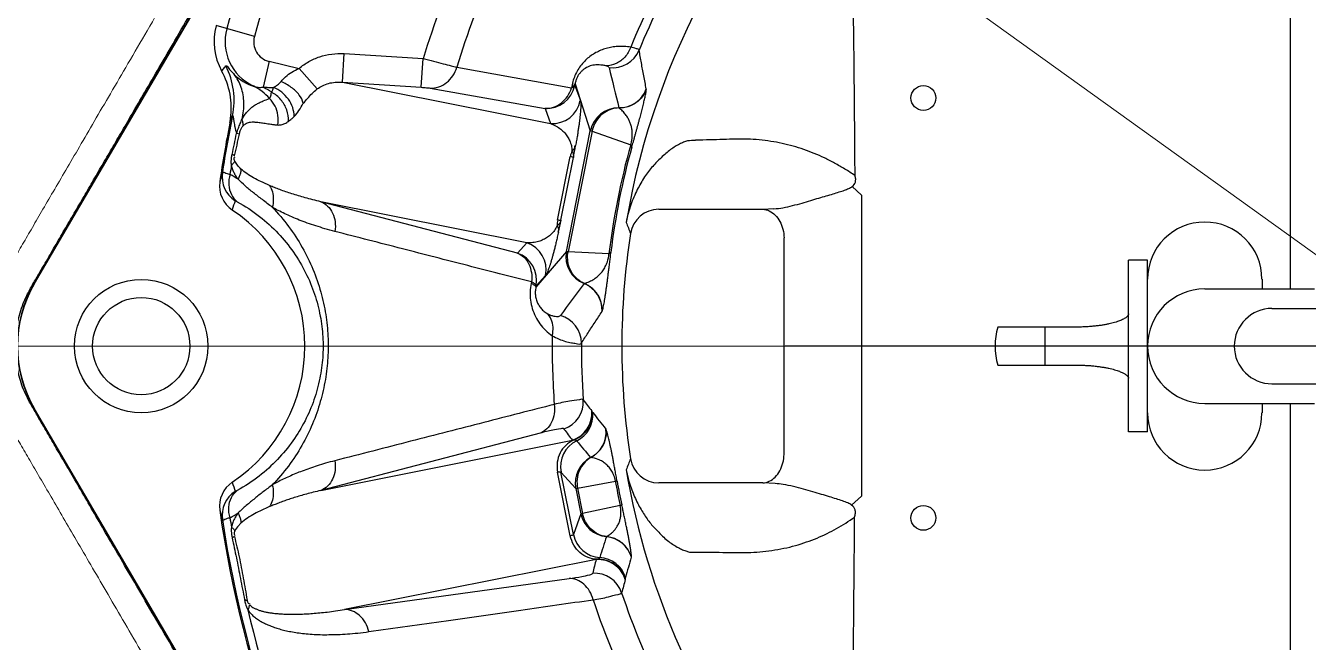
# Model space of a CAD drawing. Header units: millimetres. Extents: x 100 to 940, y 100 to 694.
# Drawn here: x 365.691 to 366.888, y 537.182 to 537.757 of the extents above; entities that cross this region are included whole.
import ezdxf

# ---------------------------------------------------------------- set-up
doc = ezdxf.new("R2010")
doc.units = ezdxf.units.MM
doc.linetypes.add('CENTER', pattern=[2, 1.25, -0.25, 0.25, -0.25])
doc.layers.add('CL', color=1, linetype='CENTER', lineweight=9)
doc.layers.add('OUTLINE', color=6, linetype='Continuous', lineweight=9)

msp = doc.modelspace()

# ---------------------------------------------------------------- linework, layer by layer
at = {"color": 2, "lineweight": 20}
msp.add_line((351.3464, 548.723), (367.0138, 537.4584), dxfattribs=at)
at = {"color": 9, "linetype": 'Continuous'}
for p, q in [((366.8717, 537.5119), (366.8717, 538.0373)), ((365.6985, 537.517), (365.9102, 537.8782)), ((365.6987, 537.5169), (365.9094, 537.8763)), ((365.9042, 537.7475), (365.8686, 537.7575)), ((365.9179, 537.7242), (365.9123, 537.7001)), ((365.9179, 537.7242), (365.946, 537.7176)), ((365.9864, 537.7048), (365.9881, 537.7314)), ((365.9881, 537.7314), (366.0618, 537.7267)), ((366.06, 537.7), (366.0618, 537.7267)), ((365.9628, 537.6984), (365.946, 537.7176)), ((366.0931, 537.7187), (366.2002, 537.6994)), ((365.9864, 537.7048), (366.1806, 537.6661)), ((365.9864, 537.7048), (366.06, 537.7)), ((366.0682, 537.6992), (366.1755, 537.6803)), ((366.2004, 537.7008), (366.2002, 537.6994)), ((366.2036, 537.7032), (366.2034, 537.7017)), ((366.2034, 537.7017), (366.2085, 537.6875)), ((366.2036, 537.7032), (366.2178, 537.6594)), ((366.1755, 537.6803), (366.1806, 537.6661)), ((366.2445, 537.6807), (366.2445, 537.6809)), ((365.8812, 537.6667), (365.8838, 537.6735)), ((365.8901, 537.6561), (365.8875, 537.6569)), ((366.1955, 537.5468), (366.2178, 537.6594)), ((366.2194, 537.6591), (366.197, 537.5465)), ((366.2178, 537.6594), (366.2194, 537.6591)), ((366.2194, 537.6591), (366.2555, 537.6464)), ((366.1873, 537.5761), (366.1991, 537.6355)), ((366.1904, 537.5761), (366.202, 537.6343)), ((366.4624, 537.6073), (366.4709, 537.5994)), ((366.1585, 537.5549), (365.9662, 537.5931)), ((366.1497, 537.5452), (365.9662, 537.5931)), ((366.4709, 537.5994), (366.4709, 537.3185)), ((366.2817, 537.5861), (366.379, 537.5861)), ((366.379, 537.5861), (366.3891, 537.5867)), ((366.1585, 537.5549), (366.1497, 537.5452)), ((366.3987, 537.3574), (366.3987, 537.5594)), ((366.1955, 537.5468), (366.167, 537.5134)), ((366.197, 537.5465), (366.1955, 537.5468)), ((366.2352, 537.5445), (366.197, 537.5465)), ((366.7381, 537.5386), (366.7203, 537.5386)), ((366.7203, 537.3783), (366.7203, 537.5386)), ((366.7381, 537.3783), (366.7381, 537.5386)), ((366.176, 537.5244), (366.1672, 537.5148)), ((366.845, 537.5208), (366.845, 537.5119)), ((366.845, 537.5202), (366.845, 537.5119)), ((366.1629, 537.5183), (366.1626, 537.517)), ((366.1672, 537.5148), (366.167, 537.5134)), ((366.2119, 537.5168), (366.2119, 537.5169)), ((366.7915, 537.5119), (366.894, 537.5119)), ((366.8543, 537.4936), (366.8989, 537.4936)), ((366.674, 537.4762), (366.5982, 537.4762)), ((366.6426, 537.4406), (366.6426, 537.4762)), ((366.934, 537.4584), (366.3997, 537.4584)), ((366.5982, 537.4406), (366.674, 537.4406)), ((366.8543, 537.4232), (366.8989, 537.4232)), ((365.9888, 536.9044), (365.6985, 537.3998)), ((365.9891, 536.9046), (365.6987, 537.3999)), ((366.7915, 537.405), (366.894, 537.405)), ((366.845, 537.405), (366.845, 537.3961)), ((366.8717, 536.8795), (366.8717, 537.405)), ((366.2193, 537.3977), (366.2192, 537.398)), ((366.2196, 537.3973), (366.2193, 537.3977)), ((366.171, 537.3772), (365.9662, 537.3237)), ((366.7381, 537.3783), (366.7203, 537.3783)), ((365.9662, 537.3237), (366.2012, 537.3705)), ((366.2022, 537.3705), (366.2012, 537.3705)), ((366.2182, 537.3544), (366.2181, 537.3544)), ((366.1991, 537.2814), (366.1873, 537.3407)), ((366.1904, 537.3408), (366.2043, 537.3256)), ((366.202, 537.2826), (366.1904, 537.3408)), ((366.2059, 537.3259), (366.2412, 537.3325)), ((366.379, 537.3308), (366.2817, 537.3308)), ((366.3903, 537.3301), (366.379, 537.3308)), ((366.2043, 537.3256), (366.2059, 537.3259)), ((366.2043, 537.3256), (366.209, 537.3019)), ((366.2059, 537.3259), (366.2106, 537.3022)), ((366.4618, 537.31), (366.4709, 537.3185)), ((366.2457, 537.3096), (366.2106, 537.3022)), ((366.209, 537.3019), (366.202, 537.2826)), ((366.2106, 537.3022), (366.209, 537.3019)), ((366.2328, 537.2805), (366.2329, 537.2806)), ((366.2233, 537.2592), (365.9883, 537.2125)), ((366.2233, 537.2592), (366.2243, 537.2596)), ((365.9883, 537.2125), (366.1979, 537.2415)), ((366.2504, 537.2407), (366.2505, 537.241)), ((366.2505, 537.241), (366.2506, 537.2416)), ((366.2506, 537.2416), (366.2506, 537.2419))]:
    msp.add_line(p, q, dxfattribs=at)
for points in [[(366.2701, 537.6982), (366.2701, 537.6982), (366.2701, 537.6983), (366.2701, 537.6983), (366.2701, 537.6984), (366.2701, 537.6984), (366.2701, 537.6984)], [(366.2566, 537.6442), (366.2566, 537.6444), (366.2566, 537.6446), (366.2565, 537.6448), (366.2564, 537.6451), (366.2563, 537.6453), (366.2561, 537.6456), (366.2559, 537.6458), (366.2557, 537.6461), (366.2555, 537.6464)], [(365.8855, 537.6361), (365.8853, 537.6362), (365.8851, 537.6364), (365.8849, 537.6365), (365.8846, 537.6366), (365.8844, 537.6367), (365.8842, 537.6368), (365.8839, 537.637), (365.8836, 537.6371), (365.8833, 537.6372)], [(365.8862, 537.5941), (365.8863, 537.5941), (365.8864, 537.5941), (365.8865, 537.5941), (365.8867, 537.594), (365.8869, 537.5939), (365.8872, 537.5938), (365.8875, 537.5936), (365.8878, 537.5935), (365.8882, 537.5932)], [(366.2371, 537.5461), (366.237, 537.5459), (366.2369, 537.5457), (366.2367, 537.5455), (366.2366, 537.5453), (366.2364, 537.5451), (366.2361, 537.545), (366.2358, 537.5448), (366.2355, 537.5446), (366.2352, 537.5445)], [(366.2288, 537.4907), (366.2288, 537.4908), (366.2289, 537.4908), (366.2289, 537.4908), (366.2289, 537.4909), (366.2289, 537.4909), (366.2289, 537.491)], [(366.2202, 537.3964), (366.2201, 537.3965), (366.22, 537.3966), (366.2199, 537.3968), (366.2198, 537.3969), (366.2196, 537.3973)], [(366.2324, 537.3808), (366.2324, 537.3809), (366.2324, 537.3809), (366.2324, 537.3809), (366.2324, 537.381), (366.2324, 537.381), (366.2323, 537.381)], [(366.2428, 537.3324), (366.2428, 537.3324), (366.2427, 537.3325), (366.2426, 537.3325), (366.2424, 537.3325), (366.2422, 537.3325), (366.242, 537.3325), (366.2418, 537.3325), (366.2415, 537.3325), (366.2412, 537.3325)], [(365.8882, 537.3236), (365.8878, 537.3234), (365.8875, 537.3232), (365.8872, 537.3231), (365.8869, 537.3229), (365.8867, 537.3228), (365.8865, 537.3228), (365.8864, 537.3227), (365.8863, 537.3227), (365.8862, 537.3228)], [(366.2472, 537.3103), (366.2472, 537.3103), (366.2471, 537.3102), (366.247, 537.3101), (366.2469, 537.3101), (366.2467, 537.31), (366.2465, 537.3099), (366.2463, 537.3098), (366.246, 537.3097), (366.2457, 537.3096)], [(365.8833, 537.2796), (365.8836, 537.2798), (365.8839, 537.2799), (365.8842, 537.28), (365.8844, 537.2801), (365.8846, 537.2803), (365.8849, 537.2804), (365.8851, 537.2805), (365.8853, 537.2806), (365.8855, 537.2807)], [(366.2561, 537.2614), (366.2561, 537.2614), (366.2561, 537.2615), (366.2561, 537.2615), (366.2561, 537.2615), (366.2562, 537.2616), (366.2562, 537.2616)], [(366.2506, 537.2419), (366.2507, 537.2421), (366.2507, 537.2423), (366.2507, 537.2424), (366.2508, 537.2425)], [(365.8949, 537.2215), (365.8952, 537.2215), (365.8955, 537.2215), (365.8958, 537.2215), (365.8961, 537.2215), (365.8963, 537.2214), (365.8966, 537.2214), (365.8968, 537.2214), (365.8971, 537.2214), (365.8973, 537.2213)]]:
    msp.add_lwpolyline(points, dxfattribs=at)
for centre in [(366.5288, 537.69), (366.5288, 537.2981)]:
    msp.add_circle(centre, 0.0116, dxfattribs=at)
at = {"color": 7, "linetype": 'Continuous'}
for radius in [0.0623, 0.0454]:
    msp.add_circle((365.7985, 537.4584), radius, dxfattribs=at)
at = {"color": 9, "linetype": 'Continuous'}
for centre, radius, start, end in [((366.934, 537.4584), 0.6924, 94.0885, 170.4017), ((366.934, 537.4584), 1.0964, 150.2229, 164.3215), ((366.934, 537.4584), 1.0697, 150.2229, 164.3215), ((366.934, 537.4584), 0.9126, 149.8718, 162.9072), ((366.934, 537.4584), 0.8803, 149.8877, 162.8027), ((366.934, 537.4584), 0.7336, 150.2052, 157.6479), ((366.934, 537.4584), 0.7253, 150.2205, 157.6153), ((365.9222, 537.7424), 0.0557, 164.3215, 209.1696), ((365.9222, 537.7424), 0.0454, 164.3215, 245.2645), ((365.9222, 537.7424), 0.0187, 164.3215, 256.75), ((366.2387, 537.7449), 0.0267, 262.6289, 337.5015), ((365.8113, 537.6805), 0.0713, 352.1719, 29.1634), ((365.8141, 537.6878), 0.0711, 348.4522, 26.8496), ((365.9166, 537.7434), 0.0444, 225.0934, 252.3783), ((369.1358, 538.4162), 2.9833, 193.5271, 194.2691), ((365.8839, 537.6435), 0.0633, 54.8881, 63.3769), ((366.1771, 537.707), 0.0267, 266.3814, 348.6321), ((366.245, 537.7076), 0.0267, 268.964, 340.0087), ((366.1823, 537.6928), 0.0267, 266.3814, 348.6321), ((366.2441, 537.6541), 0.0267, 88.9885, 168.6209), ((366.934, 537.4584), 1.0732, 168.8123, 171.7986), ((366.934, 537.4584), 1.0721, 168.4257, 171.3035), ((365.8113, 537.6805), 0.0713, 348.8143, 352.1835), ((364.3869, 537.9607), 1.531, 347.8029, 348.5544), ((365.2846, 537.7837), 0.6188, 346.2027, 348.1021), ((366.3193, 537.54), 0.1105, 91.6644, 95.624), ((366.2272, 537.6299), 0.0286, 157.7972, 168.7558), ((362.1729, 538.3733), 4.0963, 349.6057, 349.7665), ((366.9011, 537.465), 0.6706, 164.3085, 173.1915), ((366.8766, 537.4698), 0.6441, 164.2949, 173.2051), ((366.934, 537.4584), 1.0648, 170.8707, 171.3402), ((366.8105, 537.356), 0.9729, 164.2212, 164.7711), ((365.9007, 537.6165), 0.0267, 171.3446, 237.1783), ((365.7911, 537.4625), 0.1804, 57.1791, 59.9725), ((365.8983, 537.6077), 0.0267, 171.7731, 236.2108), ((367.7481, 536.9803), 1.9605, 161.7545, 162.0193), ((365.7985, 537.4584), 0.1528, 303.7609, 56.2391), ((366.2817, 537.5594), 0.0267, 90.05, 171.0832), ((366.3866, 537.6491), 0.0625, 272.2865, 280.2044), ((366.2154, 537.5705), 0.0286, 168.7442, 179.7028), ((362.1684, 538.4388), 4.1136, 347.7337, 347.8938), ((367.1886, 537.9282), 1.002, 200.7103, 201.3465), ((366.7915, 537.5208), 0.0534, 0, 180), ((366.1498, 537.5296), 0.0267, 348.8679, 71.1186), ((366.934, 537.4584), 0.6868, 171.2002, 188.7998), ((366.141, 537.5199), 0.0267, 348.868, 71.1186), ((366.2217, 537.5417), 0.0267, 168.8791, 248.5115), ((365.7985, 537.4584), 0.1159, 149.6262, 210.3738), ((365.7985, 537.4584), 0.1156, 149.6262, 210.3738), ((368.495, 535.8097), 2.8507, 143.2148, 143.9599), ((366.2021, 537.4919), 0.0267, 357.4914, 68.5359), ((366.7915, 537.4584), 0.0534, 90, 270), ((366.1828, 537.4612), 0.0267, 359.8994, 74.5866), ((366.8543, 537.4584), 0.0352, 90, 270), ((366.658, 537.4584), 0.0623, 163.398, 196.602), ((366.934, 537.4584), 0.7518, 179.2601, 184.1498), ((366.934, 537.4584), 0.7245, 179.7854, 183.9784), ((366.1846, 537.4064), 0.0267, 288.8641, 3.8722), ((367.0305, 538.0354), 1.0318, 217.4377, 218.1531), ((366.1925, 537.3958), 0.0267, 288.8646, 4.7252), ((366.1935, 537.3941), 0.0267, 295.6669, 4.8605), ((367.0314, 538.0276), 1.0279, 217.8842, 218.9769), ((366.7915, 537.3961), 0.0534, 180, 0), ((367.0527, 538.0168), 1.0691, 216.4906, 217.199), ((366.2058, 537.3781), 0.0267, 297.5873, 6.1878), ((366.2167, 537.3459), 0.0267, 115.6856, 191.1353), ((367.9053, 538.7812), 2.2096, 219.6925, 220.2192), ((366.2305, 537.3308), 0.0267, 117.6009, 191.1363), ((367.1886, 536.9886), 1.002, 158.6535, 159.2897), ((366.2817, 537.3575), 0.0267, 188.9168, 269.95), ((366.934, 537.4584), 0.6924, 189.5983, 246.6837), ((367.7702, 537.9438), 1.9837, 197.9822, 198.244), ((366.9011, 537.4519), 0.6707, 190.2511, 192.2489), ((366.8766, 537.447), 0.6441, 190.248, 192.252), ((366.3878, 537.2684), 0.0617, 80.7341, 87.7086), ((365.9007, 537.3003), 0.0267, 122.819, 188.6499), ((366.934, 537.4584), 1.0732, 188.2014, 235.9162), ((366.8089, 537.5604), 0.9712, 195.2284, 195.7793), ((366.934, 537.4584), 1.0721, 188.6965, 236.292), ((365.7911, 537.4544), 0.1805, 300.0282, 302.8208), ((366.934, 537.4584), 1.0648, 188.6598, 189.1293), ((366.2352, 537.3072), 0.0267, 191.3636, 264.8991), ((366.2282, 537.2878), 0.0267, 191.3647, 266.8144), ((368.3141, 536.6154), 2.185, 162.2778, 162.8105), ((366.2305, 537.2539), 0.0267, 16.3136, 84.9128), ((367.2574, 536.988), 1.0691, 165.301, 166.0094), ((366.225, 537.2325), 0.0267, 17.7749, 93.6354), ((366.2253, 537.2344), 0.0267, 17.6393, 86.8319), ((367.2327, 536.9724), 1.0185, 163.518, 164.6208), ((366.3142, 537.38), 0.1139, 268.1562, 269.799), ((366.2217, 537.2197), 0.0267, 18.6285, 93.6376), ((367.244, 536.9623), 1.0318, 164.3469, 165.0623), ((366.934, 537.4584), 0.7518, 198.3502, 206.6498), ((366.934, 537.4584), 0.7245, 198.5216, 206.4784), ((366.934, 537.4584), 1.0648, 193.3707, 211.6293)]:
    msp.add_arc(centre, radius, start, end, dxfattribs=at)
at = {"color": 7, "linetype": 'Continuous'}
msp.add_arc((365.8983, 537.3092), 0.0267, 123.7892, 188.2269, dxfattribs=at)
for points, start_tangent, end_tangent in [([(365.7004, 537.5216), (365.7066, 537.532), (365.7156, 537.5475), (365.7246, 537.563), (365.7337, 537.5786), (365.7428, 537.5941), (365.7518, 537.6096), (365.7608, 537.6251), (365.7699, 537.6406), (365.7794, 537.6569), (365.7899, 537.6749), (365.8018, 537.6954), (365.8153, 537.7184), (365.83, 537.7437), (365.8458, 537.7708), (365.8622, 537.7989), (365.879, 537.8276), (365.8964, 537.8574), (365.9145, 537.8885)], (0.505567, 0.862787), (0.503519, 0.863984)), ([(365.7015, 537.3935), (365.6986, 537.3985), (365.6929, 537.4087)], (-0.506637, 0.862159), (-0.460658, 0.887578))]:
    msp.add_spline(points, degree=3, dxfattribs=dict(at, start_tangent=start_tangent, end_tangent=end_tangent))
at = {"color": 9, "linetype": 'Continuous'}
for points, start_tangent, end_tangent in [([(366.465, 537.6176), (366.4646, 537.6735), (366.4641, 537.7254), (366.4635, 537.7716), (366.463, 537.8133), (366.4629, 537.8507), (366.4635, 537.8847)], (-0.0055, 0.999985), (0.042486, 0.999097)), ([(366.2555, 537.7374), (366.2493, 537.7381), (366.2435, 537.738), (366.2379, 537.7374), (366.2327, 537.7362), (366.2277, 537.7345), (366.223, 537.7323), (366.2185, 537.7295), (366.2143, 537.7261), (366.2105, 537.7221), (366.207, 537.7175), (366.2041, 537.7123), (366.2019, 537.7067), (366.2004, 537.7008)], (-0.987402, 0.158234), (-0.183221, -0.983072)), ([(366.2555, 537.7374), (366.2501, 537.7282), (366.2419, 537.7221), (366.2323, 537.72)], (-0.339802, -0.940497), (-0.999977, 0.006778)), ([(366.2634, 537.7346), (366.2608, 537.736), (366.2555, 537.7374)], (-0.335071, 0.942193), (-0.974408, 0.224787)), ([(366.2701, 537.6984), (366.2677, 537.7107), (366.2655, 537.7228), (366.2634, 537.7346)], (-0.198362, 0.980129), (-0.16978, 0.985482)), ([(365.946, 537.7176), (365.9549, 537.7239), (365.9651, 537.7284), (365.9763, 537.731), (365.9881, 537.7314)], (0.753423, 0.657536), (0.997935, -0.064238)), ([(366.0618, 537.7267), (366.0715, 537.7243), (366.0804, 537.722), (366.0878, 537.7201), (366.0931, 537.7187)], (0.971781, -0.235885), (0.963802, -0.266619)), ([(365.8736, 537.7153), (365.8762, 537.7184), (365.8776, 537.7199)], (0.641674, 0.766977), (0.702122, 0.712057)), ([(365.8776, 537.7199), (365.8804, 537.7174), (365.8825, 537.715), (365.8853, 537.712)], (0.678549, 0.734555), (0.70894, -0.705269)), ([(365.8927, 537.6703), (365.8943, 537.6857), (365.8918, 537.6999), (365.8853, 537.712)], (0.224755, 0.974415), (-0.611886, 0.790946)), ([(365.929, 537.7053), (365.9333, 537.7098), (365.939, 537.7141), (365.946, 537.7176)], (0.644334, 0.764745), (0.929064, 0.369919)), ([(366.0682, 537.6992), (366.0763, 537.7004), (366.0836, 537.7044), (366.0894, 537.7107), (366.0931, 537.7187)], (0.999204, -0.039901), (0.274107, 0.961699)), ([(366.2323, 537.72), (366.229, 537.7206), (366.226, 537.7209), (366.2231, 537.7209), (366.2203, 537.7205), (366.2153, 537.7189), (366.2108, 537.716), (366.2088, 537.7141), (366.207, 537.7118), (366.2055, 537.7092), (366.2044, 537.7063), (366.2036, 537.7032)], (-0.966917, 0.255093), (-0.177827, -0.984062)), ([(366.2352, 537.7184), (366.2323, 537.72)], (-0.23415, 0.9722), (-0.966912, 0.255111)), ([(365.9032, 537.7012), (365.9077, 537.7), (365.9123, 537.7001)], (0.921998, -0.387194), (0.987071, 0.160284)), ([(365.9183, 537.6895), (365.9113, 537.6961), (365.9032, 537.7012)], (-0.661391, 0.750041), (-0.897515, 0.440984)), ([(365.9123, 537.7001), (365.9173, 537.6999), (365.9221, 537.6998)], (0.997658, -0.068403), (0.999884, 0.015212)), ([(365.9203, 537.6953), (365.9221, 537.6998)], (0.422462, 0.906381), (0.332746, 0.943017)), ([(365.9221, 537.6998), (365.9258, 537.7022), (365.929, 537.7053)], (0.896318, 0.443412), (0.647073, 0.762428)), ([(365.9413, 537.6728), (365.9399, 537.681), (365.9359, 537.6888), (365.9297, 537.6953), (365.9221, 537.6998)], (-0.006315, 0.99998), (-0.922544, 0.385892)), ([(365.9498, 537.6851), (365.946, 537.6927), (365.9386, 537.6999), (365.929, 537.7053)], (-0.232185, 0.972672), (-0.922902, 0.385035)), ([(365.9498, 537.6851), (365.9538, 537.6896), (365.9581, 537.6943), (365.9628, 537.6984)], (0.663164, 0.748474), (0.792841, 0.609429)), ([(365.9628, 537.6984), (365.9677, 537.7014), (365.9734, 537.7036), (365.9797, 537.7047), (365.9864, 537.7048)], (0.792488, 0.609887), (0.996828, -0.079586)), ([(366.06, 537.7), (366.0649, 537.6996), (366.0682, 537.6992)], (0.997945, -0.064069), (0.984723, -0.174125)), ([(366.1755, 537.6803), (366.1834, 537.6814), (366.1906, 537.6853), (366.1964, 537.6915), (366.2002, 537.6994)], (0.999212, -0.039683), (0.290195, 0.956967)), ([(366.2002, 537.6994), (366.203, 537.701), (366.203, 537.7017)], (0.952081, 0.305845), (-0.124464, 0.992224)), ([(366.2004, 537.7008), (366.2031, 537.7023), (366.2031, 537.7031)], (0.950365, 0.311137), (-0.207441, 0.978247)), ([(366.2701, 537.6982), (366.2644, 537.6889), (366.2553, 537.6827), (366.2445, 537.6807)], (-0.34276, -0.939423), (-0.99981, 0.019473)), ([(366.2566, 537.6442), (366.258, 537.6492), (366.2588, 537.652), (366.2596, 537.655), (366.2604, 537.658), (366.2612, 537.6609), (366.262, 537.6637), (366.2627, 537.6664), (366.2635, 537.6691), (366.2642, 537.6717), (366.2655, 537.6768), (366.2668, 537.6818), (366.2679, 537.6865), (366.2689, 537.6908), (366.2697, 537.6948), (366.2701, 537.6982)], (0.270661, 0.962675), (0.082492, 0.996592)), ([(365.8927, 537.6703), (365.895, 537.674), (365.8973, 537.6771), (365.8999, 537.6797), (365.9026, 537.682), (365.9055, 537.6839), (365.9087, 537.6856), (365.9123, 537.6872), (365.9183, 537.6895)], (0.485182, 0.874413), (0.940921, 0.338625)), ([(365.9183, 537.6895), (365.9197, 537.693), (365.92, 537.6953)], (0.525035, 0.85108), (0.042025, 0.999117)), ([(365.9259, 537.6648), (365.9261, 537.6738), (365.9235, 537.6824), (365.9183, 537.6895)], (0.181945, 0.983309), (-0.715947, 0.698155)), ([(365.936, 537.6682), (365.9344, 537.6788), (365.9288, 537.6884), (365.9203, 537.6953)], (0.048721, 0.998812), (-0.879708, 0.475515)), ([(366.2085, 537.6875), (366.2089, 537.6849), (366.2088, 537.6807), (366.2084, 537.6754), (366.2081, 537.6725), (366.2078, 537.6694), (366.2074, 537.6662), (366.2069, 537.6627), (366.2063, 537.6589), (366.2057, 537.6548), (366.2049, 537.6504), (366.2041, 537.6456)], (0.340075, -0.940398), (-0.17771, -0.984083)), ([(365.8838, 537.6735), (365.885, 537.6681), (365.8859, 537.6631), (365.8875, 537.6569)], (0.255656, 0.966768), (0.259569, -0.965725)), ([(365.9413, 537.6728), (365.9457, 537.6783), (365.9498, 537.6851)], (0.700039, 0.714105), (0.462537, 0.8866)), ([(366.2445, 537.6807), (366.2377, 537.6796), (366.2313, 537.6766), (366.2259, 537.6719), (366.2218, 537.6659), (366.2194, 537.6591)], (-0.999771, -0.02141), (-0.21158, -0.977361)), ([(366.2555, 537.6464), (366.2562, 537.6489), (366.2568, 537.652), (366.257, 537.6553), (366.2569, 537.6585), (366.2565, 537.6617), (366.2557, 537.6649), (366.2545, 537.6681), (366.2529, 537.6713), (366.2508, 537.6745), (366.248, 537.6777), (366.2445, 537.6807)], (0.328902, 0.944364), (-0.798374, 0.602162)), ([(365.8875, 537.6569), (365.8892, 537.6617), (365.8909, 537.6662), (365.8927, 537.6703)], (0.320495, 0.94725), (0.41128, 0.911509)), ([(365.8901, 537.6561), (365.8909, 537.6593), (365.8937, 537.6641)], (0.207459, 0.978244), (0.665275, 0.746598)), ([(365.8937, 537.6641), (365.8932, 537.6682), (365.8924, 537.6701)], (-0.028304, 0.999599), (-0.542138, 0.84029)), ([(365.8937, 537.6641), (365.8968, 537.6664), (365.9006, 537.6675), (365.9038, 537.6676), (365.9074, 537.6673), (365.9117, 537.6667), (365.9167, 537.666), (365.9195, 537.6656), (365.9225, 537.6651), (365.9259, 537.6648)], (0.665307, 0.74657), (0.995308, -0.096759)), ([(365.9259, 537.6648), (365.9292, 537.665), (365.9326, 537.6661), (365.936, 537.6682)], (0.995313, -0.096702), (0.802339, 0.596869)), ([(365.936, 537.6682), (365.9387, 537.6704), (365.9413, 537.6728)], (0.802365, 0.596833), (0.699994, 0.714149)), ([(366.1806, 537.6661), (366.1834, 537.665), (366.1859, 537.6638), (366.1903, 537.6608), (366.1939, 537.6574), (366.1966, 537.6538), (366.1986, 537.65), (366.2001, 537.6456), (366.2007, 537.6407)], (0.947576, -0.319531), (0.028833, -0.999584)), ([(366.465, 537.6176), (366.4554, 537.6237), (366.4459, 537.6291), (366.4364, 537.634), (366.4269, 537.6382), (366.4171, 537.6419), (366.4072, 537.645), (366.3969, 537.6476), (366.3864, 537.6495), (366.3754, 537.6509), (366.3645, 537.6515), (366.3535, 537.6516), (366.342, 537.6512), (366.3295, 537.6509), (366.3161, 537.6505)], (-0.83005, 0.557689), (-0.999578, -0.029031)), ([(366.2007, 537.6407), (366.2034, 537.6438), (366.2033, 537.6454)], (0.786224, 0.617942), (-0.27542, 0.961324)), ([(366.2007, 537.6407), (366.2019, 537.6373), (366.202, 537.6343)], (0.434863, -0.900497), (-0.123511, -0.992343)), ([(366.3085, 537.65), (366.3049, 537.6487), (366.3011, 537.6469), (366.2971, 537.6447), (366.2928, 537.6418), (366.2884, 537.6383), (366.2839, 537.6342)], (-0.951864, -0.30652), (-0.711693, -0.702491)), ([(365.8827, 537.6274), (365.8826, 537.631), (365.8828, 537.6341), (365.8833, 537.6372)], (-0.066082, 0.997814), (0.21182, 0.977309)), ([(365.886, 537.631), (365.884, 537.6285), (365.8826, 537.6277)], (-0.545702, -0.837979), (-0.93098, -0.365071)), ([(365.8889, 537.6142), (365.8868, 537.6173), (365.8851, 537.6205), (365.8837, 537.6238), (365.8827, 537.6274)], (-0.581513, 0.813537), (-0.203678, 0.979038)), ([(365.886, 537.631), (365.8853, 537.634), (365.8862, 537.6352)], (-0.376737, 0.92632), (0.810226, 0.586118)), ([(365.8916, 537.6237), (365.8883, 537.6272), (365.886, 537.631)], (-0.740935, 0.671576), (-0.375805, 0.926699)), ([(366.1991, 537.6355), (366.202, 537.6343)], (0.980813, -0.19495), (0.16377, -0.986499)), ([(366.2839, 537.6342), (366.2761, 537.6262), (366.2685, 537.6163), (366.2617, 537.6045), (366.2557, 537.5904), (366.2513, 537.5739)], (-0.745116, -0.666935), (-0.189333, -0.981913)), ([(365.8743, 537.6205), (365.8776, 537.6198), (365.8814, 537.6187)], (0.485016, 0.874505), (0.960375, -0.278713)), ([(365.8814, 537.6187), (365.8803, 537.6088), (365.8827, 537.5998), (365.8882, 537.5932)], (-0.273109, -0.961983), (0.810192, -0.586164)), ([(365.8916, 537.6237), (365.8912, 537.6206), (365.8903, 537.6174), (365.8889, 537.6142)], (-0.037516, -0.999296), (-0.463801, -0.885939)), ([(365.9208, 537.588), (365.9116, 537.5951), (365.9032, 537.6016), (365.8956, 537.6079), (365.8889, 537.6142)], (-0.79055, 0.612397), (-0.708459, 0.705752)), ([(365.9183, 537.6083), (365.9103, 537.6119), (365.9033, 537.6155), (365.897, 537.6194), (365.8916, 537.6237)], (-0.920606, 0.390493), (-0.740733, 0.671799)), ([(366.4624, 537.6073), (366.4653, 537.6114), (366.4656, 537.6142), (366.465, 537.6176)], (0.827607, 0.561308), (-0.257401, 0.966305)), ([(365.9662, 537.5931), (365.9586, 537.595), (365.9516, 537.5969), (365.9452, 537.5987), (365.9391, 537.6006), (365.9334, 537.6025), (365.9279, 537.6045), (365.9229, 537.6064), (365.9183, 537.6083)], (-0.973048, 0.230604), (-0.920601, 0.390505)), ([(365.9183, 537.6083), (365.921, 537.6023), (365.9218, 537.5953), (365.9208, 537.588)], (0.546856, -0.837227), (-0.259315, -0.965793)), ([(366.3977, 537.5876), (366.4067, 537.5896), (366.4155, 537.5919), (366.4237, 537.5943), (366.4312, 537.5966), (366.4381, 537.5986), (366.4445, 537.6005), (366.4501, 537.6023), (366.455, 537.6039), (366.4591, 537.6056), (366.4624, 537.6073)], (0.984124, 0.177482), (0.826867, 0.562397)), ([(365.8882, 537.5932), (365.909, 537.5795), (365.9264, 537.5636), (365.9406, 537.546), (365.952, 537.5269), (365.9603, 537.5068), (365.9656, 537.4865), (365.968, 537.467), (365.9679, 537.4479), (365.9652, 537.4284), (365.9598, 537.4084), (365.9514, 537.3887), (365.94, 537.37), (365.9258, 537.3527), (365.9086, 537.3371), (365.8882, 537.3236)], (0.874797, -0.484489), (-0.874796, -0.484491)), ([(365.9662, 537.5931), (365.9725, 537.5891), (365.9771, 537.5826), (365.9795, 537.5744), (365.9793, 537.5654)], (0.934077, -0.357071), (-0.158434, -0.98737)), ([(365.9208, 537.588), (365.9361, 537.57), (365.9488, 537.5506), (365.9588, 537.5301), (365.9661, 537.5089), (365.9707, 537.4879), (365.9728, 537.4676), (365.9727, 537.4476), (365.9704, 537.4273), (365.9657, 537.4066), (365.9584, 537.3858), (365.9484, 537.3656), (365.9359, 537.3465), (365.9208, 537.3288)], (0.696469, -0.717587), (-0.696492, -0.717565)), ([(365.9793, 537.5654), (365.97, 537.568), (365.9615, 537.5706), (365.9535, 537.5733), (365.9461, 537.5761), (365.9391, 537.579), (365.9325, 537.582), (365.9263, 537.585), (365.9208, 537.588)], (-0.968431, 0.249283), (-0.871997, 0.489511)), ([(366.379, 537.5861), (366.3849, 537.5846), (366.3904, 537.5807), (366.3947, 537.5748), (366.3976, 537.5675), (366.3987, 537.5594)], (0.998868, -0.047559), (0.026082, -0.99966)), ([(366.1868, 537.5707), (366.1843, 537.5664), (366.1813, 537.5629), (366.1779, 537.5601), (366.1739, 537.5578), (366.1694, 537.556), (366.1642, 537.555), (366.1614, 537.5548), (366.1585, 537.5549)], (-0.409713, -0.912215), (-0.997726, 0.067402)), ([(366.1904, 537.5761), (366.1892, 537.5733), (366.1868, 537.5707)], (-0.265593, -0.964085), (-0.746381, -0.665519)), ([(366.1868, 537.5707), (366.1881, 537.5667), (366.1874, 537.5653)], (0.489689, -0.871897), (-0.622282, -0.782793)), ([(366.1904, 537.5761), (366.1873, 537.5761)], (-0.528512, -0.848926), (-0.980757, 0.19523)), ([(366.1629, 537.5183), (366.1034, 537.5335), (366.0423, 537.5492), (365.9793, 537.5654)], (-0.968737, 0.248088), (-0.96843, 0.249284)), ([(366.188, 537.5649), (366.187, 537.5601), (366.186, 537.5558), (366.185, 537.5517), (366.1841, 537.548), (366.1831, 537.5445), (366.1823, 537.5413), (366.1814, 537.5383), (366.1806, 537.5355), (366.1797, 537.5329), (366.1781, 537.5284), (366.176, 537.5244)], (-0.212464, -0.977169), (-0.674005, -0.738727)), ([(366.1497, 537.5452), (366.1559, 537.5413), (366.1604, 537.535), (366.1628, 537.527), (366.1629, 537.5183)], (0.933767, -0.357881), (-0.135808, -0.990735)), ([(366.2119, 537.5169), (366.2061, 537.5206), (366.2013, 537.5258), (366.1981, 537.5322), (366.1967, 537.5393), (366.197, 537.5465)], (-0.915475, 0.402376), (0.178545, 0.983932)), ([(366.2119, 537.5169), (366.2146, 537.5177), (366.2192, 537.5198), (366.2232, 537.5224), (366.2265, 537.5253), (366.2294, 537.5287), (366.2318, 537.5326), (366.2337, 537.537), (366.2352, 537.5445)], (0.968035, 0.250815), (0.05772, 0.998333)), ([(366.2289, 537.491), (366.2299, 537.4948), (366.2309, 537.4997), (366.2313, 537.5025), (366.2318, 537.5054), (366.2323, 537.5085), (366.2327, 537.5118), (366.2332, 537.5153), (366.2337, 537.519), (366.2342, 537.5229), (366.2347, 537.5271), (366.2353, 537.5316), (366.2359, 537.5364), (366.2365, 537.5412), (366.2371, 537.5461)], (0.305126, 0.952312), (0.118807, 0.992917)), ([(365.6945, 537.5111), (365.6974, 537.5164), (365.7004, 537.5216)], (0.476711, 0.87906), (0.505567, 0.862787)), ([(365.6929, 537.4087), (365.6903, 537.4139), (365.6845, 537.4304), (365.6813, 537.4476), (365.681, 537.4653), (365.6836, 537.483), (365.6892, 537.5003), (365.6945, 537.5111)], (-0.460658, 0.887578), (0.476711, 0.87906)), ([(366.1626, 537.517), (366.1616, 537.5091), (366.1619, 537.5013), (366.1636, 537.4935), (366.1666, 537.486), (366.1708, 537.4792), (366.176, 537.4732), (366.1823, 537.4681)], (-0.203474, -0.97908), (0.822181, -0.569226)), ([(366.1626, 537.517), (366.165, 537.5157), (366.167, 537.5134)], (0.903501, -0.428586), (-0.034457, -0.999406)), ([(366.1672, 537.5148), (366.1653, 537.517), (366.1629, 537.5183)], (0.032078, 0.999485), (-0.904889, 0.425648)), ([(366.167, 537.5134), (366.1664, 537.5093), (366.1666, 537.5054), (366.1675, 537.5014), (366.1691, 537.4977), (366.1713, 537.4943), (366.174, 537.4914), (366.1773, 537.489)], (-0.206664, -0.978412), (0.852897, -0.522079)), ([(366.2289, 537.491), (366.2271, 537.5018), (366.2211, 537.5109), (366.2119, 537.5169)], (0.042832, 0.999082), (-0.931157, 0.36462)), ([(366.1773, 537.489), (366.1801, 537.4876), (366.1828, 537.4867), (366.1873, 537.4861), (366.1899, 537.487)], (0.852872, -0.522121), (0.588401, 0.808569)), ([(366.1823, 537.4681), (366.183, 537.4762), (366.1813, 537.4834), (366.1773, 537.489)], (0.234846, 0.972032), (-0.738259, 0.674518)), ([(366.2095, 537.4611), (366.2157, 537.4709), (366.2222, 537.4807), (366.2288, 537.4907)], (0.53484, 0.844953), (0.558341, 0.829611)), ([(366.7203, 537.4885), (366.72, 537.4874), (366.7194, 537.4864), (366.7183, 537.4854), (366.7171, 537.4845), (366.7156, 537.4836), (366.7137, 537.4827), (366.7119, 537.482), (366.7099, 537.4813), (366.7074, 537.4805), (366.7048, 537.4798), (366.7021, 537.4792), (366.699, 537.4785), (366.6956, 537.4779), (366.6921, 537.4774), (366.6881, 537.477), (366.6838, 537.4766), (366.6791, 537.4763), (366.674, 537.4762)], (0, -1), (-1, 0)), ([(366.1823, 537.4681), (366.1886, 537.465), (366.1946, 537.4628), (366.2001, 537.4615), (366.2046, 537.4608), (366.2095, 537.4611)], (0.868191, -0.49623), (0.607739, 0.794137)), ([(366.674, 537.4406), (366.6791, 537.4405), (366.6837, 537.4403), (366.6881, 537.4399), (366.692, 537.4394), (366.6955, 537.4389), (366.6989, 537.4383), (366.702, 537.4377), (366.7047, 537.4371), (366.7072, 537.4364), (366.7097, 537.4356), (366.7118, 537.4349), (366.7135, 537.4342), (366.7155, 537.4333), (366.717, 537.4324), (366.7182, 537.4315), (366.7193, 537.4305), (366.72, 537.4295), (366.7203, 537.4284)], (1, 0), (0, -1)), ([(366.1842, 537.404), (366.1183, 537.3871), (366.05, 537.3696), (365.9793, 537.3514)], (-0.968788, -0.247892), (-0.96843, -0.249284)), ([(366.1842, 537.404), (366.1841, 537.3953), (366.1817, 537.3874), (366.1771, 537.3811), (366.171, 537.3772)], (0.132895, -0.99113), (-0.933991, -0.357296)), ([(366.2113, 537.4082), (366.2076, 537.4084), (366.1984, 537.407), (366.1842, 537.404)], (-0.679784, 0.733412), (-0.976006, -0.217744)), ([(365.9822, 536.9121), (365.9662, 536.9396), (365.9426, 536.9801), (365.9196, 537.0195), (365.8972, 537.0579), (365.8755, 537.0951), (365.8545, 537.1312), (365.8343, 537.1659), (365.8152, 537.1986), (365.798, 537.228), (365.783, 537.2538), (365.7698, 537.2764), (365.7576, 537.2972), (365.7461, 537.3171), (365.7352, 537.3358), (365.7252, 537.3529), (365.7161, 537.3685), (365.7074, 537.3835), (365.7015, 537.3935)], (-0.505982, 0.862544), (-0.506637, 0.862159)), ([(366.2193, 537.3977), (366.2187, 537.3892), (366.2153, 537.3813), (366.2096, 537.3748), (366.2022, 537.3705)], (0.082907, -0.996557), (-0.934425, -0.356159)), ([(366.1932, 537.381), (366.1902, 537.3813), (366.1827, 537.38), (366.171, 537.3772)], (-0.597725, 0.801701), (-0.967526, -0.252771)), ([(366.2324, 537.3808), (366.2315, 537.3703), (366.2264, 537.361), (366.2182, 537.3544)], (0.106913, -0.994268), (-0.88691, -0.461942)), ([(366.2428, 537.3324), (366.2419, 537.3374), (366.241, 537.3422), (366.2402, 537.3467), (366.2394, 537.3509), (366.2387, 537.3548), (366.2379, 537.3584), (366.2373, 537.3617), (366.2366, 537.3648), (366.236, 537.3677), (366.2354, 537.3705), (366.2342, 537.3753), (366.2324, 537.3808)], (-0.178593, 0.983923), (-0.388217, 0.921568)), ([(366.2022, 537.3705), (366.1949, 537.3658), (366.1896, 537.3587), (366.187, 537.35), (366.1873, 537.3407)], (-0.925395, -0.379003), (0.19509, -0.980785)), ([(366.2051, 537.37), (366.2022, 537.3705)], (-0.639671, 0.768649), (-0.99948, -0.032238)), ([(365.9793, 537.3514), (365.9706, 537.3491), (365.9628, 537.3467), (365.9556, 537.3443), (365.9489, 537.3418), (365.9427, 537.3394), (365.9368, 537.3368), (365.931, 537.3342), (365.9257, 537.3315), (365.9208, 537.3288)], (-0.96843, -0.249286), (-0.872004, -0.489499)), ([(365.9793, 537.3514), (365.9795, 537.3425), (365.9771, 537.3343), (365.9725, 537.3278), (365.9662, 537.3237)], (0.158434, -0.98737), (-0.934077, -0.357071)), ([(366.2182, 537.3544), (366.212, 537.3493), (366.2076, 537.3424), (366.2055, 537.3343), (366.2059, 537.3259)], (-0.868939, -0.494919), (0.193831, -0.981035)), ([(366.2412, 537.3325), (366.2399, 537.3375), (366.2378, 537.3418), (366.2353, 537.3454), (366.2324, 537.3483), (366.2291, 537.3507), (366.2252, 537.3526), (366.2182, 537.3544)], (-0.163169, 0.986598), (-0.994167, 0.107853)), ([(366.379, 537.3308), (366.3849, 537.3323), (366.3904, 537.3362), (366.3947, 537.3421), (366.3976, 537.3494), (366.3987, 537.3574)], (0.998868, 0.047559), (0.026082, 0.99966)), ([(366.1873, 537.3407), (366.1904, 537.3408)], (0.980757, 0.19523), (0.528493, -0.848938)), ([(366.2513, 537.343), (366.2553, 537.3277), (366.2606, 537.3145), (366.2668, 537.3033), (366.2734, 537.2938), (366.2805, 537.2859)], (0.189327, -0.981914), (0.707187, -0.707027)), ([(365.9208, 537.3288), (365.9124, 537.3224), (365.9045, 537.3162), (365.8966, 537.3097), (365.8889, 537.3027)], (-0.790516, -0.612441), (-0.708045, -0.706167)), ([(365.9208, 537.3288), (365.9218, 537.3215), (365.921, 537.3146), (365.9183, 537.3086)], (0.25931, -0.965794), (-0.546834, -0.837241)), ([(366.4618, 537.31), (366.4581, 537.312), (366.4533, 537.3139), (366.4476, 537.3158), (366.441, 537.3178), (366.4337, 537.32), (366.4256, 537.3224), (366.4169, 537.3249), (366.4075, 537.3273), (366.3978, 537.3293)], (-0.824828, 0.565384), (-0.986905, 0.1613)), ([(365.8814, 537.2981), (365.8803, 537.3081), (365.8827, 537.3171), (365.8882, 537.3236)], (-0.27318, 0.961963), (0.81017, 0.586195)), ([(365.9662, 537.3237), (365.9591, 537.322), (365.9527, 537.3203), (365.9469, 537.3186), (365.9414, 537.317), (365.9363, 537.3153), (365.9315, 537.3137), (365.9268, 537.3119), (365.9223, 537.3102), (365.9183, 537.3086)], (-0.973047, -0.230605), (-0.9206, -0.390507)), ([(365.9183, 537.3086), (365.911, 537.3053), (365.9043, 537.3019), (365.8978, 537.2979), (365.8916, 537.2931)], (-0.920575, -0.390565), (-0.740442, -0.67212)), ([(366.2329, 537.2806), (366.2361, 537.2827), (366.2387, 537.2849), (366.2409, 537.2873), (366.2425, 537.2896), (366.2443, 537.2929), (366.2455, 537.2962), (366.2462, 537.2997), (366.2464, 537.3034), (366.2457, 537.3096)], (0.877212, 0.480103), (-0.227763, 0.973717)), ([(366.2562, 537.2616), (366.2559, 537.2658), (366.2554, 537.2692), (366.2548, 537.2728), (366.2542, 537.2765), (366.2535, 537.2801), (366.2528, 537.2838), (366.252, 537.2876), (366.2511, 537.2919), (366.2502, 537.2964), (366.2492, 537.3009), (366.2483, 537.3054), (366.2472, 537.3103)], (0.005924, 0.999982), (-0.212161, 0.977235)), ([(366.4646, 537.2988), (366.4653, 537.3025), (366.465, 537.3056), (366.4618, 537.31)], (0.244953, 0.969535), (-0.824731, 0.565525)), ([(365.8814, 537.2981), (365.8776, 537.297), (365.8743, 537.2963)], (-0.960375, -0.278712), (-0.485028, 0.874499)), ([(365.8889, 537.3027), (365.8861, 537.2983), (365.884, 537.2939), (365.8827, 537.2895)], (-0.581442, -0.813588), (-0.204413, -0.978885)), ([(365.8916, 537.2931), (365.8892, 537.2907), (365.886, 537.2859)], (-0.740854, -0.671666), (-0.376546, -0.926398)), ([(365.8889, 537.3027), (365.8903, 537.2995), (365.8912, 537.2963), (365.8916, 537.2931)], (0.463802, -0.885939), (0.037515, -0.999296)), ([(366.2329, 537.2806), (366.2252, 537.2829), (366.2185, 537.2876), (366.2134, 537.2943), (366.2106, 537.3022)], (-0.992192, 0.124716), (-0.196349, 0.980534)), ([(366.3138, 537.2661), (366.3282, 537.2661), (366.3416, 537.2659), (366.3537, 537.2658), (366.365, 537.2658), (366.3761, 537.2664), (366.3874, 537.2677), (366.3986, 537.2697), (366.4094, 537.2723), (366.4197, 537.2756), (366.4295, 537.2793), (366.4388, 537.2835), (366.4477, 537.2882), (366.4563, 537.2933), (366.4646, 537.2988)], (0.999993, -0.003792), (0.821458, 0.570269)), ([(366.47, 537.0214), (366.4675, 537.0377), (366.4656, 537.0552), (366.4644, 537.0743), (366.4636, 537.095), (366.4633, 537.1177), (366.4632, 537.1424), (366.4634, 537.1691), (366.4637, 537.1979), (366.464, 537.229), (366.4643, 537.2626), (366.4646, 537.2988)], (-0.176395, 0.984319), (0.007643, 0.999971)), ([(365.8827, 537.2895), (365.8826, 537.2857), (365.8833, 537.2796)], (-0.065757, -0.997836), (0.211332, -0.977414)), ([(365.8827, 537.2895), (365.8851, 537.2871), (365.8857, 537.2858)], (0.770567, -0.637359), (0.2455, -0.969396)), ([(365.8833, 537.2796), (365.8873, 537.2609), (365.8911, 537.2415), (365.8949, 537.2215)], (0.212073, -0.977254), (0.177981, -0.984034)), ([(365.886, 537.2859), (365.8853, 537.2828), (365.8862, 537.2816)], (-0.376603, -0.926375), (0.804492, -0.593963)), ([(365.8855, 537.2807), (365.8899, 537.2617), (365.8938, 537.2418), (365.8973, 537.2213)], (0.239888, -0.970801), (0.149787, -0.988718)), ([(366.202, 537.2826), (366.1991, 537.2814)], (-0.16339, -0.986562), (-0.980813, -0.19495)), ([(366.2243, 537.2596), (366.2157, 537.2611), (366.2081, 537.2657), (366.2024, 537.2727), (366.1991, 537.2814)], (-0.999992, -0.00398), (-0.19509, 0.980785)), ([(366.2562, 537.2616), (366.2512, 537.2709), (366.243, 537.2776), (366.2329, 537.2806)], (-0.2817, 0.959502), (-0.996175, 0.087376)), ([(366.2805, 537.2859), (366.2852, 537.2811), (366.2899, 537.277), (366.2945, 537.2736), (366.2989, 537.2709), (366.303, 537.2688), (366.3069, 537.2673), (366.3105, 537.2662)], (0.674194, -0.738554), (0.969456, -0.245265)), ([(366.2243, 537.2596), (366.2267, 537.2611)], (0.935736, 0.352701), (0.296549, 0.955018)), ([(366.2505, 537.241), (366.2466, 537.2487), (366.2405, 537.2547), (366.2328, 537.2584), (366.2243, 537.2596)], (-0.304758, 0.95243), (-0.999593, -0.028518)), ([(366.1979, 537.2415), (366.2098, 537.2433), (366.2173, 537.245), (366.22, 537.2464)], (0.990609, 0.136727), (0.245425, 0.969415)), ([(366.2204, 537.2217), (366.2171, 537.2298), (366.2118, 537.2361), (366.2052, 537.2402), (366.1979, 537.2415)], (-0.256504, 0.966543), (-0.999627, -0.027295)), ([(365.8949, 537.2215), (365.8958, 537.218), (365.8981, 537.2122)], (0.178336, -0.98397), (0.442888, -0.896577)), ([(365.8973, 537.2213), (365.8983, 537.2186), (365.8999, 537.2179)], (0.105647, -0.994404), (0.996637, -0.081944)), ([(366.011, 537.1919), (366.0831, 537.2021), (366.1528, 537.2121), (366.2204, 537.2217)], (0.99011, 0.140294), (0.989907, 0.141717)), ([(366.2204, 537.2217), (366.2347, 537.2244), (366.2437, 537.2267), (366.247, 537.2283)], (0.985039, 0.172332), (0.347373, 0.937727)), ([(365.8981, 537.2122), (365.8994, 537.2153), (365.8995, 537.2167)], (0.467898, 0.883783), (-0.14408, 0.989566)), ([(365.8981, 537.2122), (365.9007, 537.209), (365.9036, 537.2061), (365.907, 537.2036), (365.9106, 537.2013), (365.9145, 537.1993), (365.9186, 537.1975), (365.9229, 537.1959), (365.9276, 537.1944), (365.9327, 537.1931), (365.9382, 537.1919), (365.9442, 537.1909), (365.9508, 537.1901), (365.958, 537.1895), (365.9657, 537.1891), (365.9737, 537.1891), (365.9821, 537.1893), (365.991, 537.1898), (366.0006, 537.1906), (366.011, 537.1919)], (0.565695, -0.824614), (0.990109, 0.1403)), ([(365.8998, 537.2168), (365.9038, 537.2139), (365.9063, 537.2128), (365.909, 537.2118), (365.912, 537.2109), (365.9151, 537.2102), (365.9185, 537.2096), (365.9221, 537.2091), (365.926, 537.2087), (365.9303, 537.2084), (365.9351, 537.2082), (365.9402, 537.2082), (365.9459, 537.2083), (365.952, 537.2085), (365.9584, 537.2089), (365.9651, 537.2095), (365.9722, 537.2102), (365.9799, 537.2112), (365.9883, 537.2125)], (0.703183, -0.711009), (0.987227, 0.15932)), ([(366.011, 537.1919), (366.0078, 537.2002), (366.0024, 537.2069), (365.9957, 537.2111), (365.9883, 537.2125)], (-0.231475, 0.972841), (-0.99962, -0.027564))]:
    msp.add_spline(points, degree=3, dxfattribs=dict(at, start_tangent=start_tangent, end_tangent=end_tangent))
at = {"layer": 'CL'}
msp.add_line((365.172, 537.4584), (368.5312, 537.4584), dxfattribs=at)
at = {"layer": 'OUTLINE', "start_tangent": (-0.736565, -0.676367), "end_tangent": (0.503695, -0.863882)}
msp.add_spline([(366.1736, 538.2868), (366.1541, 538.2684), (366.0874, 538.1984), (366.0332, 538.1314), (366.01, 538.0992), (365.9891, 538.068), (365.9703, 538.0377), (365.9532, 538.0088), (365.9373, 537.9814), (365.9221, 537.9554), (365.8939, 537.907), (365.8682, 537.863), (365.8448, 537.8229), (365.8235, 537.7863), (365.804, 537.7528), (365.7861, 537.7221), (365.7697, 537.694), (365.7546, 537.6682), (365.7408, 537.6444), (365.728, 537.6226), (365.7162, 537.6024), (365.7054, 537.5839), (365.6956, 537.567), (365.6866, 537.5516), (365.6824, 537.5444), (365.6783, 537.5374), (365.6762, 537.5339), (365.6741, 537.5302), (365.672, 537.5265), (365.6699, 537.5227), (365.6677, 537.5186), (365.6657, 537.5143), (365.6639, 537.51), (365.6621, 537.5056), (365.6592, 537.4966), (365.6568, 537.4874), (365.6541, 537.4688), (365.654, 537.4499), (365.6549, 537.4405), (365.6565, 537.4312), (365.6587, 537.422), (365.6615, 537.4131), (365.6631, 537.4087), (365.6649, 537.4043), (365.6669, 537.4), (365.6691, 537.3957), (365.6712, 537.3917), (365.6733, 537.388), (365.6754, 537.3843), (365.6775, 537.3808), (365.6816, 537.3739), (365.6857, 537.3668), (365.69, 537.3595), (365.6944, 537.3519), (365.7039, 537.3356), (365.7144, 537.3177), (365.7257, 537.2982), (365.738, 537.2771), (365.7513, 537.2543), (365.7656, 537.2298), (365.7811, 537.2033), (365.7978, 537.1746), (365.8158, 537.1438), (365.8352, 537.1105), (365.8561, 537.0746), (365.8787, 537.0359), (365.903, 536.9942)], degree=3, dxfattribs=at)

doc.saveas('drawing.dxf')
